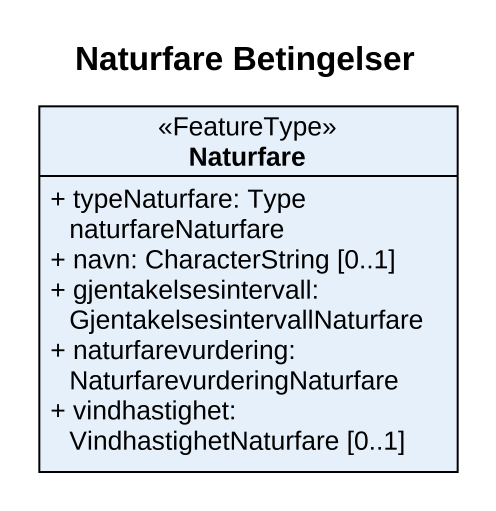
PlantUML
@startuml
title Naturfare Betingelser
hide circle
hide empty members
skinparam classAttributeIconSize 0
class Naturfare <<FeatureType>> {
  + typeNaturfare: Type naturfareNaturfare
  + navn: CharacterString [0..1]
  + gjentakelsesintervall: GjentakelsesintervallNaturfare
  + naturfarevurdering: NaturfarevurderingNaturfare
  + vindhastighet: VindhastighetNaturfare [0..1]
}
@enduml
